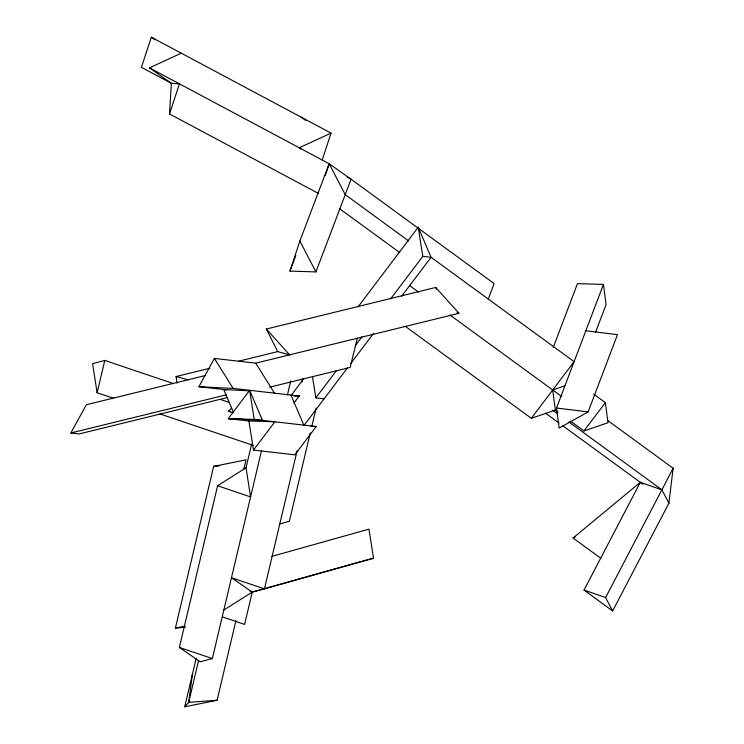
<?xml version="1.0" encoding="UTF-8"?>
<svg xmlns="http://www.w3.org/2000/svg" width="744" height="744" viewBox="0 0 744 744"><rect width="100%" height="100%" fill="white"/><g stroke="black" fill="none" stroke-linecap="round" stroke-linejoin="round"><path stroke-width="1.12" d="M318.283 193.338L169.511 113.953L171.371 83.309L149.46 67.844L181.276 53.187M668.912 503.204L661.881 489.803L640.305 482.326L584.021 590.085L612.638 610.964L668.912 503.204L673.143 468.246L607.876 420.62M192.361 674.464L188.697 702.355L184.717 706.8L217.108 700.262L235.969 620.505M113.627 398.328L97.129 392.767L104.774 360.431L172.943 383.42M185.256 627.332L175.417 628.048L213.649 466.376L246.032 459.839L243.744 469.538M261.544 450.538L212.356 658.561L200.155 661.797L179.369 647.438L217.601 485.758L246.032 467.781L251.63 444.066M184.717 706.8L196.184 658.301M198.629 660.319L188.697 702.355L217.108 700.262M287.454 394.832L290.764 380.816M301.952 381.895L302.715 378.659M297.07 450.873L264.455 588.848L252.253 592.075L223.823 610.061M310.257 432.896L289.351 521.284L279.539 524.036M311.783 426.433L316.116 408.112M357.371 338.222L350.136 367.434L269.681 387.178M322.208 160.007L331.052 133.111L151.33 37.2L141.416 67.323L171.371 83.309L179.416 83.83L169.511 113.953M325.295 175.584L329.192 163.754L351.103 179.211L315.912 271.904L289.955 271.114L299.86 240.991L329.192 163.754L149.46 67.844M289.955 271.114L295.824 255.666M488.278 299.042L494.146 283.594L351.103 179.211L347.104 177.081M553.285 347.364L577.474 283.641L603.431 284.431L606.081 304.519L595.451 332.522M585.835 330.773L617.464 334.661L588.132 411.897L559.163 428.098L556.503 408.019L603.431 284.431M612.638 610.964L605.607 597.553L673.143 468.246M227.339 397.566L79.124 433.938L70.857 432.989L86.36 404.736L204.925 375.636M226.799 389.884L198.89 386.685L214.393 358.422L255.741 363.165L459.002 313.28L435.714 287.454L266.333 329.025L277.717 351.605L289.621 354.851L266.333 329.025M249.649 390.321L228.259 418.63L248.933 421.002L274.88 421.792L253.481 450.101L294.829 454.844L316.228 426.535L254.206 419.421L228.259 418.63L262.474 420.369L249.649 390.321L254.206 419.421M291.192 395.343L303.896 378.538M358.059 306.872L418.24 227.236L431.064 257.294L574.098 361.668L531.309 418.295L405.257 326.309M293.917 403.09L299.265 396.003L233.114 388.424L198.89 386.685M324.077 398.849L315.809 397.901L336.539 370.475M355.26 345.7L361.947 336.855M390.693 298.809L422.787 256.345L418.24 227.236M304.017 425.391L347.476 367.889M350.824 363.463L373.553 333.377M401.639 296.224L431.064 257.294L422.787 256.345M570.555 421.16L583.966 430.943L605.365 402.634L593.74 394.153M232.751 412.781L228.352 411.302L231.71 408.149M600.771 558.26L573.057 538.033L640.305 482.326M331.052 133.111L299.237 147.768L301.06 149.051M573.057 538.033L575.112 537.159M564.733 385.876L552.699 389.986L555.359 410.074L558.037 412.027M531.309 418.295L555.359 410.074M583.966 430.943L608.015 422.722L605.365 402.634M271.895 556.373L368.959 529.133L373.516 558.233L264.455 588.848L231.468 577.725L252.253 592.075L263.162 589.016M264.25 588.709L274.062 585.956M275.159 585.649L316.6 574.015M317.688 573.708L361.314 561.469M104.774 360.431L92.582 363.667L97.129 392.767M362.328 561.199L373.516 558.233M177.016 383.039L176.086 376.548L209.966 368.233M238.545 361.221L277.717 351.605M70.857 432.989L226.474 394.804M175.417 628.048L185.135 626.095M213.649 466.376L219.108 465.967M293.861 395.845L299.265 396.003L294.708 395.78M310.825 426.368L316.228 426.535M249.938 390.86L223.702 389.531L233.532 412.567M228.352 411.302L230.417 411.534M556.503 408.019L588.132 411.897M457.011 312.74L459.002 313.28M176.086 376.548L187.99 379.793M220.224 399.361L229.013 402.327M159.802 413.897L253.258 445.414M217.601 485.758L250.579 496.88L246.032 467.781M250.049 591.341L252.253 592.075L244.609 624.411L222.614 616.999M179.369 647.438L212.356 658.561M584.021 590.085L605.607 597.553M301.097 117.124L305.663 120.342M151.33 37.2L154.975 39.776M408.707 240.982L345.235 194.658L329.192 163.754M339.85 208.878L399.742 252.588M409.665 285.603L418.602 292.132M449.897 314.963L561.646 396.506M552.82 410.214L557.284 413.469M568.909 421.95L661.881 489.803M545.547 413.18L558.958 422.964M562.529 425.568L642.993 484.288M255.741 363.165L274.462 393.158M214.393 358.422L233.114 388.424M299.86 240.991L315.912 271.904M435.714 287.454L436.747 289.509M290.997 395.055L303.822 425.112M312.48 376.641L315.809 397.901M248.933 421.002L253.481 450.101"/></g></svg>
